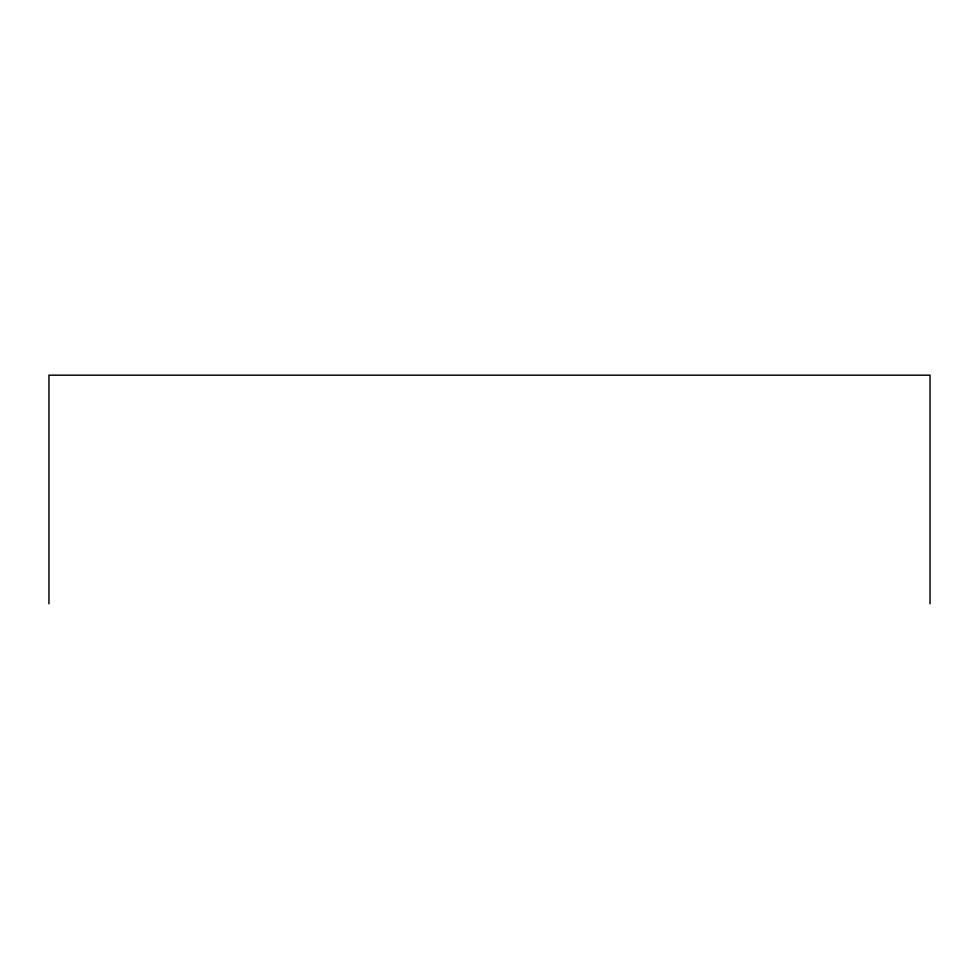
<?xml version="1.0" encoding="UTF-8"?>
<svg xmlns="http://www.w3.org/2000/svg" width="979" height="979" viewBox="0 0 979 979"><rect width="100%" height="100%" fill="white"/><g stroke="black" fill="none" stroke-linecap="round" stroke-linejoin="round"><path stroke-width="1.47" d="M930.05 603.823L930.05 375.177L48.95 375.177L48.95 603.823"/></g></svg>
